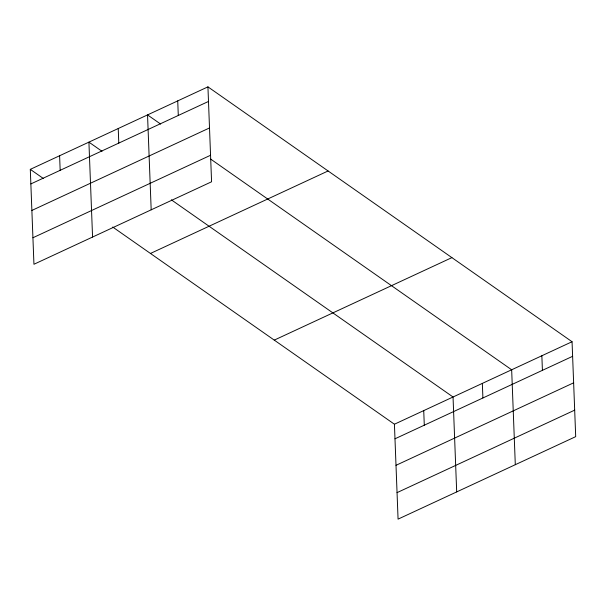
<?xml version="1.0" encoding="UTF-8"?>
<svg xmlns="http://www.w3.org/2000/svg" width="606" height="606" viewBox="0 0 606 606"><rect width="100%" height="100%" fill="white"/><g stroke="black" fill="none" stroke-linecap="round" stroke-linejoin="round"><path stroke-width="0.91" d="M207.934 86.863L211.577 181.777L33.944 264.269L30.3 169.354L207.934 86.863L572.056 341.731L575.7 436.646L398.066 519.137L394.423 424.223L112.716 227.038M30.861 183.929L208.494 101.437M31.876 210.441L209.509 127.949M32.929 237.757L210.562 155.265M150.462 253.459L328.096 170.968M274.26 340.117L451.894 257.626M394.423 424.223L572.056 341.731M394.983 438.805L572.617 356.313M395.998 465.317L573.632 382.825M397.051 492.633L574.685 410.141M160.635 124.071L147.538 114.905L151.182 209.827M210.699 159.12L511.661 369.781L515.305 464.696M102.013 151.295L88.915 142.13L92.566 237.044M171.339 199.821L453.038 396.998L456.689 491.92M30.3 169.354L43.397 178.52M541.855 355.752L542.415 370.334M482.346 383.393L482.906 397.968M423.73 410.61L424.291 425.192M177.732 100.884L178.293 115.466M118.231 128.517L118.791 143.099M59.608 155.742L60.168 170.324"/></g></svg>
